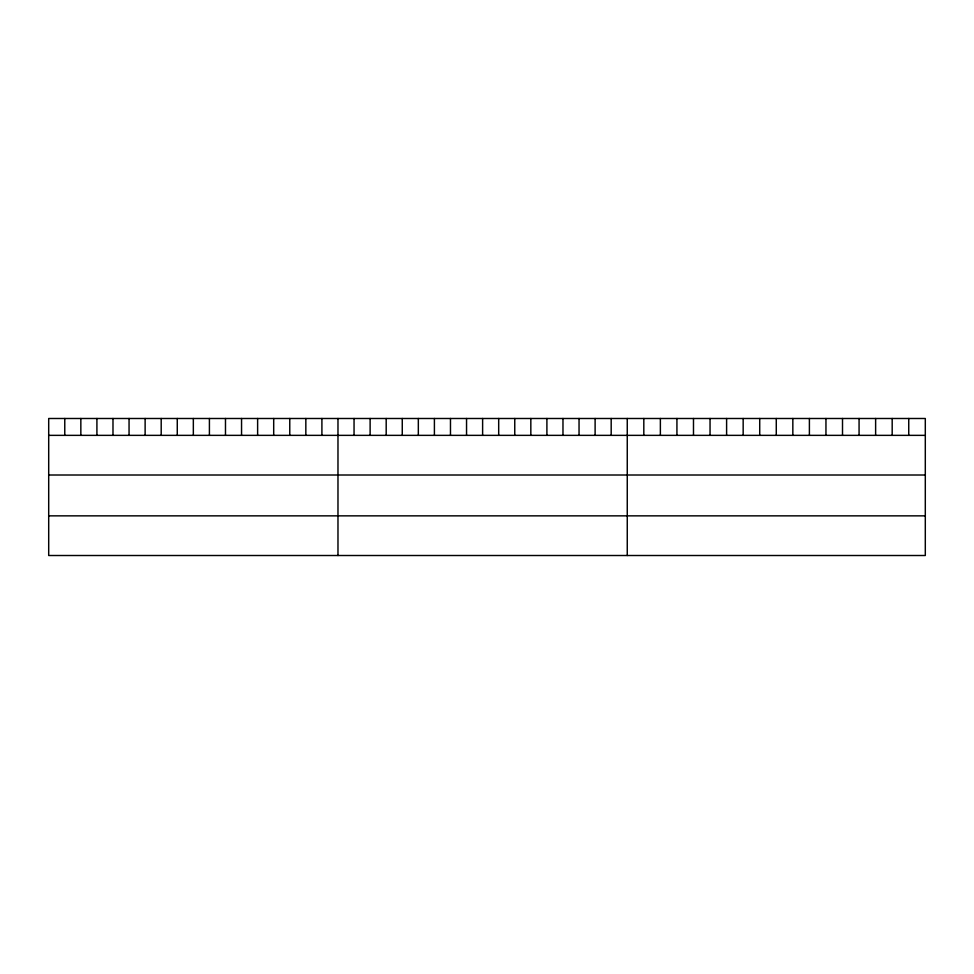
<?xml version="1.0" encoding="UTF-8"?>
<svg xmlns="http://www.w3.org/2000/svg" width="974" height="974" viewBox="0 0 974 974"><rect width="100%" height="100%" fill="white"/><g stroke="black" fill="none" stroke-linecap="round" stroke-linejoin="round"><path stroke-width="1.46" d="M925.3 435.354L925.3 555.509L48.7 555.509L48.7 418.491L925.3 418.491L925.3 435.354L48.7 435.354M48.7 475.008L925.3 475.008M48.7 515.855L925.3 515.855M908.742 418.491L908.742 435.354M892.184 418.491L892.184 435.354M875.626 418.491L875.626 435.354M859.068 418.491L859.068 435.354M842.51 418.491L842.51 435.354M825.952 418.491L825.952 435.354M809.394 418.491L809.394 435.354M792.836 418.491L792.836 435.354M776.278 418.491L776.278 435.354M759.72 418.491L759.72 435.354M743.162 418.491L743.162 435.354M726.604 418.491L726.604 435.354M710.046 418.491L710.046 435.354M693.488 418.491L693.488 435.354M676.93 418.491L676.93 435.354M660.372 418.491L660.372 435.354M643.814 418.491L643.814 435.354M627.256 418.491L627.256 555.509M611.185 418.491L611.185 435.354M595.114 418.491L595.114 435.354M579.043 418.491L579.043 435.354M562.972 418.491L562.972 435.354M546.901 418.491L546.901 435.354M530.83 418.491L530.83 435.354M514.759 418.491L514.759 435.354M498.688 418.491L498.688 435.354M482.617 418.491L482.617 435.354M466.546 418.491L466.546 435.354M450.475 418.491L450.475 435.354M434.404 418.491L434.404 435.354M418.333 418.491L418.333 435.354M402.262 418.491L402.262 435.354M386.191 418.491L386.191 435.354M370.12 418.491L370.12 435.354M354.049 418.491L354.049 435.354M337.978 418.491L337.978 555.509M321.907 418.491L321.907 435.354M305.836 418.491L305.836 435.354M289.765 418.491L289.765 435.354M273.694 418.491L273.694 435.354M257.623 418.491L257.623 435.354M241.552 418.491L241.552 435.354M225.481 418.491L225.481 435.354M209.41 418.491L209.41 435.354M193.339 418.491L193.339 435.354M177.268 418.491L177.268 435.354M161.197 418.491L161.197 435.354M145.126 418.491L145.126 435.354M129.055 418.491L129.055 435.354M112.984 418.491L112.984 435.354M96.913 418.491L96.913 435.354M80.842 418.491L80.842 435.354M64.771 418.491L64.771 435.354"/></g></svg>
